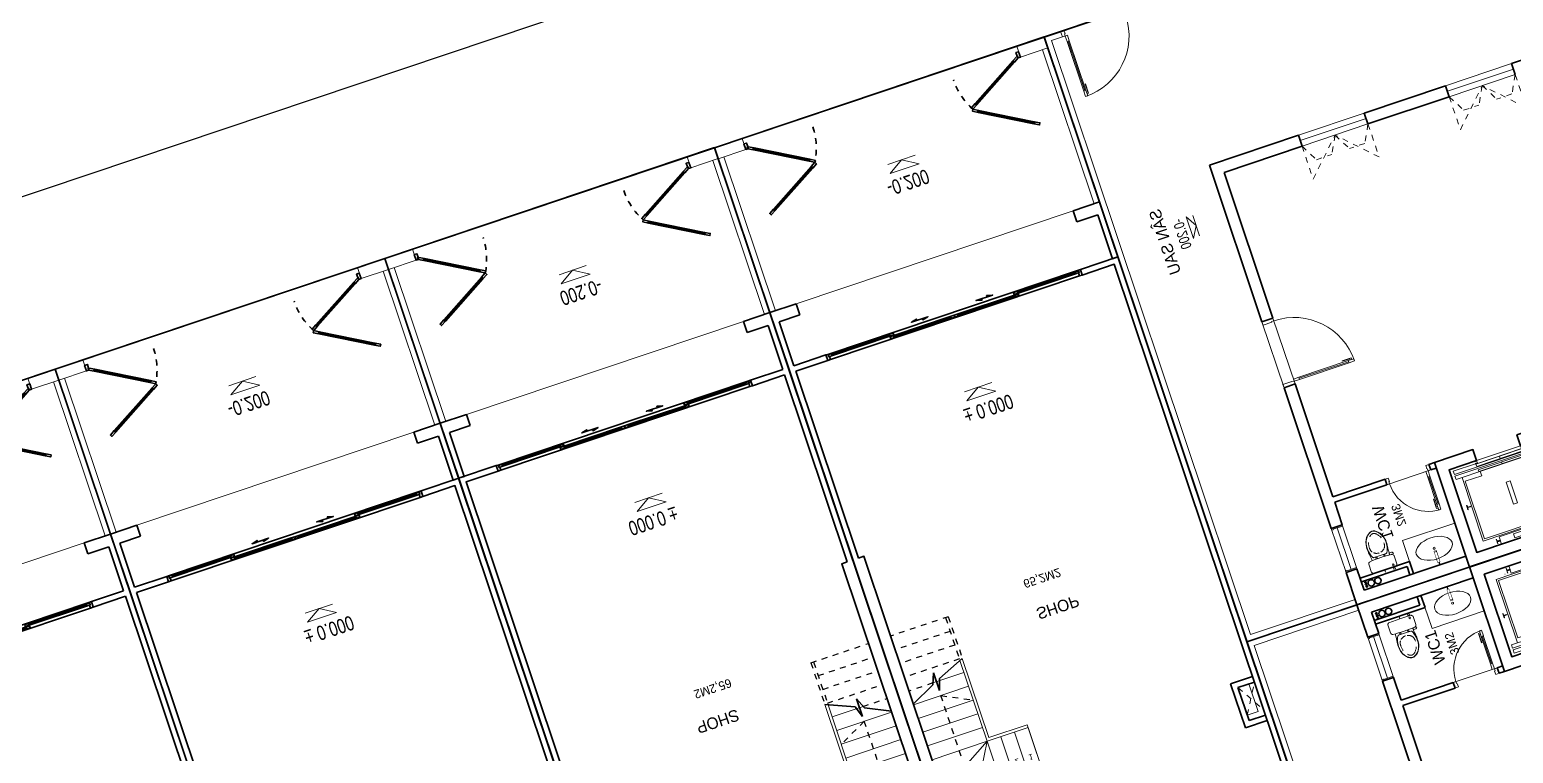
# Model space of a CAD drawing. Header units: metres. Extents: x 551291 to 569219, y 2064429 to 2066248.
# Drawn here: x 552781.62 to 552807.22, y 2065678.38 to 2065690.86 of the extents above; entities that cross this region are included whole.
import ezdxf

# ---------------------------------------------------------------- set-up
doc = ezdxf.new("R2010")
doc.units = ezdxf.units.M
for name, pattern in [('$AUDIT_BAD_LTYPE2', [0]), ('CENTER', [2, 1.25, -0.25, 0.25, -0.25]), ('DASHDOT2', [0.5, 0.25, -0.125, 0, -0.125]), ('HIDDEN', [0.375, 0.25, -0.125]), ('HIDDEN2', [0.1875, 0.125, -0.0625]), ('xref-thap C (mb tang 32-2)$0$HIDDEN', [0.375, 0.25, -0.125])]:
    doc.linetypes.add(name, pattern=pattern)
doc.layers.get('0').update_dxf_attribs({"linetype": 'CONTINUOUS'})
doc.layers.get('DEFPOINTS').update_dxf_attribs({"linetype": 'CONTINUOUS'})
for name, color, linetype in [('-AREA', 2, 'CONTINUOUS'), ('1-NETMANH', 8, 'CONTINUOUS'), ('ChiaLo', 128, 'CENTER'), ('datOlienke', 42, 'CONTINUOUS'), ('LogDg', 7, 'CONTINUOUS'), ('LoLK', 6, 'CONTINUOUS'), ('TEXT25', 2, 'CONTINUOUS'), ('ViaHeS', 32, 'CONTINUOUS')]:
    doc.layers.add(name, color=color, linetype=linetype)
for name, color, linetype, lineweight in [('-CONCRETE', 1, 'CONTINUOUS', 35), ('-DOOR', 137, 'CONTINUOUS', 9), ('-FURNITURE', 46, 'CONTINUOUS', 9), ('-HATCH', 8, 'CONTINUOUS', 5), ('-HIDE', 3, 'HIDDEN', 13), ('-KH', 143, 'CONTINUOUS', 13), ('-LINE1', 7, 'CONTINUOUS', 18), ('-LINE2', 252, 'CONTINUOUS', 9), ('-TEXT', 7, 'CONTINUOUS', 15), ('-WALL', 4, 'CONTINUOUS', 35)]:
    doc.layers.add(name, color=color, linetype=linetype, lineweight=lineweight)
doc.styles.add('1', font='arial.ttf')
doc.styles.add('SVN_AVO_thuong', font='')
doc.styles.add('T1', font='', dxfattribs={"height": 200})
doc.styles.add('vnavanth', font='', dxfattribs={"width": 0.8})
doc.styles.get('SVN_AVO_thuong').set_extended_font_data('SVN-Avo')
doc.styles.get('T1').set_extended_font_data('VNgeometric Light')
doc.styles.get('vnavanth').set_extended_font_data('.VnAvantH')

# ---------------------------------------------------------------- blocks, each defined once
blk = doc.blocks.new('X-5M-DH-2-CORE$0$A$C75E80C28')
at = {"layer": '-LINE2', "linetype": 'Continuous', "ltscale": 2}
for p, q in [((-731, -149), (731, -149)), ((-731, -1305), (-731, -149)), ((-700, -179), (700, -179)), ((-700, -1225), (-700, -179)), ((-557, -112), (-560, -112)), ((-510, -22), (-510, -51)), ((-507, -22), (-510, -22)), ((-510, -109), (-510, -79)), ((-507, -22), (-507, -51)), ((-507, -109), (-507, -79)), ((-456, -57), (-501, -57)), ((-456, -60), (-501, -60)), ((-456, -70), (-501, -70)), ((-456, -73), (-501, -73)), ((-453, -63), (-453, -67)), ((-450, -63), (-450, -67)), ((450, -63), (450, -67)), ((453, -63), (453, -67)), ((456, -57), (501, -57)), ((456, -60), (501, -60)), ((456, -70), (501, -70)), ((456, -73), (501, -73)), ((457, -112), (460, -112)), ((507, -22), (510, -22)), ((507, -22), (507, -51)), ((507, -109), (507, -79)), ((510, -22), (510, -51)), ((510, -109), (510, -79)), ((700, -1225), (700, -179)), ((731, -1305), (731, -149)), ((-700, -1225), (-400, -1225)), ((-400, -1305), (-400, -1225)), ((700, -1225), (400, -1225)), ((400, -1305), (400, -1225)), ((840, -1305), (-840, -1305)), ((-840, -1365), (-840, -1305)), ((840, -1365), (-840, -1365)), ((840, -1395), (-840, -1395)), ((-840, -1395), (-840, -1455)), ((-840, -1455), (-435, -1455)), ((-435, -1450), (-435, -1460)), ((-435, -1450), (-400, -1450)), ((-435, -1460), (-425, -1460)), ((-435, -1490), (-435, -1500)), ((-435, -1490), (-425, -1490)), ((-435, -1500), (-400, -1500)), ((-433, -1452), (-433, -1458)), ((-433, -1452), (-402, -1452)), ((-433, -1458), (-425, -1458)), ((-433, -1492), (-433, -1498)), ((-433, -1492), (-425, -1492)), ((-433, -1498), (-402, -1498)), ((430, -1406), (-430, -1406)), ((-430, -1406), (-430, -1446)), ((430, -1446), (-430, -1446)), ((425, -1309), (-425, -1309)), ((-425, -1343), (-425, -1309)), ((425, -1343), (-425, -1343)), ((-425, -1458), (-425, -1460)), ((-425, -1490), (-425, -1492)), ((-402, -1452), (-402, -1498)), ((400, -1450), (-400, -1450)), ((-400, -1450), (-400, -1500)), ((0, -1309), (0, -1343)), ((0, -1406), (0, -1446)), ((400, -1450), (400, -1500)), ((435, -1450), (400, -1450)), ((435, -1500), (400, -1500)), ((402, -1452), (402, -1498)), ((433, -1452), (402, -1452)), ((433, -1498), (402, -1498)), ((425, -1343), (425, -1309)), ((433, -1458), (425, -1458)), ((425, -1458), (425, -1460)), ((435, -1460), (425, -1460)), ((425, -1490), (425, -1492)), ((435, -1490), (425, -1490)), ((433, -1492), (425, -1492)), ((430, -1406), (430, -1446)), ((433, -1452), (433, -1458)), ((433, -1492), (433, -1498)), ((435, -1450), (435, -1460)), ((840, -1455), (435, -1455)), ((435, -1490), (435, -1500)), ((840, -1365), (840, -1305)), ((840, -1395), (840, -1455))]:
    blk.add_line(p, q, dxfattribs=at)
for points in [[(-450, 0), (-450, -130), (450, -130), (450, 0)], [(-200, -29), (200, -29), (200, -101), (-200, -101)], [(-36, -584), (36, -584), (36, -984), (-36, -984)]]:
    blk.add_lwpolyline(points, close=True, dxfattribs=at)
for points in [[(-780, -789), (-751, -789, 0.414214), (-750, -788), (-750, -784), (-750, -780, 0.414214), (-751, -779), (-780, -779, -0.256978), (-784, -782), (-798, -782, -0.414214), (-801, -779), (-804, -749, 0.414214), (-807, -746), (-812, -746), (-812, -784), (-812, -821), (-807, -821, 0.414214), (-804, -818), (-801, -789, -0.414214), (-798, -786), (-784, -786, -0.256978), (-780, -789)], [(780, -789), (751, -789, -0.414214), (750, -788), (750, -784), (750, -780, -0.414214), (751, -779), (780, -779, 0.256978), (784, -782), (798, -782, 0.414214), (801, -779), (804, -749, -0.414214), (807, -746), (812, -746), (812, -784), (812, -821), (807, -821, -0.414214), (804, -818), (801, -789, 0.414214), (798, -786), (784, -786, 0.256978), (780, -789)]]:
    blk.add_lwpolyline(points, format="xyb", dxfattribs=at)
for centre, radius, start, end in [((-501, -51), 9.4, 180, 270), ((-501, -79), 9.4, 90, 180), ((-501, -51), 6.2, 180, 270), ((-501, -79), 6.2, 90, 180), ((-456, -63), 6.2, 0, 90), ((-456, -63), 3, 0, 90), ((-456, -67), 6.2, 270, 0), ((-456, -67), 3, 270, 0), ((456, -63), 6.2, 90, 180), ((456, -67), 6.2, 180, 270), ((456, -63), 3, 90, 180), ((456, -67), 3, 180, 270), ((501, -51), 6.2, 270, 0), ((501, -51), 9.4, 270, 0), ((501, -79), 9.4, 0, 90), ((501, -79), 6.2, 0, 90)]:
    blk.add_arc(centre, radius, start, end, dxfattribs=at)
blk = doc.blocks.new('A$C3F71457E')
at = {"layer": '-CONCRETE'}
blk.add_lwpolyline([(0, -100), (0, 400), (-1500, 400), (-1500, -1400), (0, -1400), (0, -900), (200, -900), (200, -1600), (-1700, -1600), (-1700, 600), (200, 600), (200, -100), (0, -100)], dxfattribs=at)
at = {"layer": '-LINE1'}
blk.add_line((0, -900), (0, -100), dxfattribs=at)
at = {"color": 2, "rotation": 90}
blk.add_blockref('X-5M-DH-2-CORE$0$A$C75E80C28', (-1500, -500), dxfattribs=at)
blk = doc.blocks.new('A$C18091ED7')
for p, q in [((0, -42), (0, 0)), ((146, -27), (179, -27)), ((146, -27), (146, -30)), ((146, -30), (166, -30)), ((153, -37), (146, -30)), ((152, 0), (152, -27)), ((152, 0), (179, 0)), ((153, -37), (166, -37)), ((153, -40), (153, -37)), ((153, -40), (178, -40)), ((153, -40), (178, -40)), ((153, -40), (153, -42)), ((185, -30), (166, -30)), ((178, -37), (166, -37)), ((185, -30), (178, -37)), ((178, -37), (178, -40)), ((178, -40), (178, -42)), ((179, 0), (179, -27)), ((179, -27), (185, -27)), ((185, -27), (185, -30)), ((-83, -267), (-83, -300)), ((-83, -278), (-83, -288)), ((-61, -290), (-83, -290)), ((-63, -265), (-81, -265)), ((-61, -267), (-61, -300)), ((61, -267), (61, -300)), ((61, -290), (83, -290)), ((63, -265), (81, -265)), ((83, -267), (83, -300)), ((83, -278), (83, -288)), ((165, -262), (165, -290)), ((168, -260), (228, -260)), ((168, -292), (207, -292)), ((231, -274), (231, -262))]:
    blk.add_line(p, q)
for points in [[(230, -219, -0.137407), (225, -235), (222, -241, -0.236081), (198, -255, -0.051961), (-198, -255, -0.236081), (-222, -241), (-225, -235, -0.137407), (-230, -219), (-230, -72, -0.198912), (-226, -63), (-209, -46, -0.198912), (-200, -42), (0, -42), (200, -42, -0.198912), (209, -46), (226, -63, -0.198912), (230, -72)], [(144, -619, -0.212405), (26, -734, -0.027685), (-1, -739, -0.022279), (-26, -734, -0.212405), (-144, -619, -0.142796), (-167, -428, -0.093005), (-128, -309, -0.256439), (-111, -300), (0, -300), (111, -300, -0.256439), (128, -309, -0.093005), (167, -428, -0.142796)]]:
    blk.add_lwpolyline(points, format="xyb", close=True)
at = {"linetype": 'xref-thap C (mb tang 32-2)$0$HIDDEN', "ltscale": 100}
blk.add_lwpolyline([(61, -669, -0.199031), (0, -699, -0.199031), (-61, -669, -0.218924), (-132, -478, -0.153791), (-112, -404, -0.236701), (0, -348, -0.236701), (112, -404, -0.153791), (132, -478, -0.218924)], format="xyb", close=True, dxfattribs=at)
blk.add_circle((166, -78), 13.9)
for centre, radius, start, end in [((-81, -267), 1.98, 90, 180), ((-63, -267), 1.98, 0, 90), ((63, -267), 1.98, 90, 180), ((81, -267), 1.98, 0, 90), ((168, -262), 2.47, 90, 180), ((168, -290), 2.47, 180, 270), ((207, -277), 15.5, 270, 306.4659), ((168, -225), 80.1, 306.4659, 320.3123), ((228, -274), 2.47, 320.3123, 0)]:
    blk.add_arc(centre, radius, start, end)
for points in [[(-156, -259), (-157, -267), (-164, -328), (-169, -385), (-184, -528), (-136, -679), (-50, -735), (-20, -741), (0, -744)], [(156, -259), (157, -267), (164, -328), (169, -385), (184, -528), (136, -679), (50, -735), (20, -741), (0, -744)]]:
    blk.add_open_spline(points, degree=3, knots=[130.613938, 130.613938, 130.613938, 130.613938, 152.852109, 311.129351, 417.703951, 561.383393, 697.692632, 710.812262, 710.812262, 710.812262, 710.812262])
blk = doc.blocks.new('*U1202')
at = {"linetype": '$AUDIT_BAD_LTYPE2'}
for p, q in [((70, 100), (70, 600)), ((90, 600), (90, 100))]:
    blk.add_line(p, q, dxfattribs=at)
for points in [[(50, 600), (90, 600), (90, 700), (50, 700), (50, 600)], [(50, 603), (50, 100)], [(50, 100), (90, 100), (90, 0), (50, 0), (50, 100)]]:
    blk.add_lwpolyline(points)
for points in [[(118, 495), (118, 664), (90, 664), (90, 636), (113, 636), (113, 495)], [(0, 0), (50, 0), (50, -40), (60, -40), (60, -100), (0, -100)], [(800, 0), (750, 0), (750, -40), (740, -40), (740, -100), (800, -100)]]:
    blk.add_lwpolyline(points, close=True)
at = {"linetype": '$AUDIT_BAD_LTYPE2', "ltscale": 0.3}
blk.add_arc((50, 0), 700, 0, 90, dxfattribs=at)
blk = doc.blocks.new('*U1106')
at = {"ltscale": 10}
for p, q in [((0, 1600), (0, 0)), ((200, 1555), (200, 45)), ((400, 1555), (400, 0)), ((400, 0), (0, 0))]:
    blk.add_line(p, q, dxfattribs=at)
for points in [[(400, 1600), (400, 1555), (50, 1555), (50, 1540), (0, 1540), (0, 1600)], [(400, 0), (400, 45), (50, 45), (50, 60), (0, 60), (0, 0)]]:
    blk.add_lwpolyline(points, close=True, dxfattribs=at)
blk = doc.blocks.new('Sink_Cicle')
blk.add_lwpolyline([(17, -50), (-17, -50), (-18, -252), (17, -252)], close=True)
blk.add_circle((0, -300), 17.5)
at = {"layer": 'DEFPOINTS'}
blk.add_line((0, -100), (0, 0), dxfattribs=at)
blk.add_wipeout([(17, -50), (-17, -50), (-18, -252), (17, -252)])
at = {"layer": '-FURNITURE', "linetype": 'Continuous'}
blk.add_ellipse((0, -300), major_axis=(-325, 0), ratio=0.584615, dxfattribs=at)
blk.add_line((-18, -237), (17, -237))
blk = doc.blocks.new('MAU M10SH')
at = {"layer": '-CONCRETE'}
for centre, radius in [((6471, 12078, 0), 13), ((6520, 11987, 0), 55), ((6509, 12078, 0), 13), ((6551, 12078, 0), 13), ((6520, 11867, 0), 55)]:
    blk.add_circle(centre, radius, dxfattribs=at)
at = {"layer": '-FURNITURE'}
blk.add_lwpolyline([(6000, 10300), (6600, 10300), (6600, 11250), (6000, 11250)], close=True, dxfattribs=at)
at = {"layer": '-LINE1'}
blk.add_lwpolyline([(6700, 12350), (6700, 14250), (-2100, 14250), (-2100, -3208), (2098, -3110)], dxfattribs=at)
at = {"layer": '-LINE2'}
blk.add_line((5000, 10400), (5000, 11200), dxfattribs=at)
at = {"layer": '-WALL'}
for p, q in [((3050, 12350), (5411, 12350)), ((5411, 12150), (5411, 12350)), ((6211, 12350), (6800, 12350)), ((6211, 12150), (6211, 12350)), ((6800, 12350), (6800, -1096)), ((3050, 12150), (4900, 12150)), ((4900, 11200), (4900, 12150)), ((5000, 12150), (5411, 12150)), ((5000, 11200), (5000, 12150)), ((6211, 12150), (6600, 12150)), ((6380, 11250), (6380, 12150)), ((6450, 11320), (6450, 12150)), ((6600, 12150), (6600, 10300)), ((6450, 11320), (6600, 11320)), ((5000, 11200), (4900, 11200)), ((6380, 11250), (6600, 11250)), ((4900, 10300), (4900, 10400)), ((5000, 10400), (4900, 10400)), ((5000, 10300), (5000, 10400))]:
    blk.add_line(p, q, dxfattribs=at)
blk.add_lwpolyline([(6800, -3100), (6800, 14350), (-2200, 14350), (-2200, -3310)], close=True, dxfattribs=at)
at = {"layer": '-DOOR', "xscale": 0.5000000000000001, "yscale": 0.5000000000000001, "zscale": 0.5000000000000001, "rotation": 270}
blk.add_blockref('*U1106', (5411, 12350), dxfattribs=at)
at = {"layer": '-DOOR', "xscale": -1, "rotation": 269.9999999899506}
blk.add_blockref('*U1202', (5000, 10400), dxfattribs=at)
at = {"layer": '-FURNITURE', "rotation": 270}
blk.add_blockref('A$C18091ED7', (6374, 11724), dxfattribs=at)
at = {"layer": '-WALL', "rotation": 180}
blk.add_blockref('A$C3F71457E', (5100, 8700), dxfattribs=at)
at = {"layer": 'TEXT25'}
for s, height, style, p in [('WC1', 200, 'SVN_AVO_thuong', (5378, 11206)), ('3M2', 150, 'T1', (5449, 10933))]:
    blk.add_text(s, height=height, rotation=360, dxfattribs=dict(at, style=style)).set_placement(p)
at = {"layer": '-FURNITURE', "xscale": -1, "rotation": 269.9963422654919}
blk.add_blockref('Sink_Cicle', (6600, 10775), dxfattribs=at)
blk = doc.blocks.new('*U1099')
at = {"linetype": '$AUDIT_BAD_LTYPE2'}
for p, q in [((70, 100), (70, 1000)), ((90, 1000), (90, 100))]:
    blk.add_line(p, q, dxfattribs=at)
for points in [[(50, 1000), (90, 1000), (90, 1100), (50, 1100), (50, 1000)], [(50, 1003), (50, 100)], [(50, 100), (90, 100), (90, 0), (50, 0), (50, 100)]]:
    blk.add_lwpolyline(points)
for points in [[(118, 895), (118, 1064), (90, 1064), (90, 1036), (113, 1036), (113, 895)], [(0, 0), (50, 0), (50, -40), (60, -40), (60, -100), (0, -100)], [(1200, 0), (1150, 0), (1150, -40), (1140, -40), (1140, -100), (1200, -100)]]:
    blk.add_lwpolyline(points, close=True)
at = {"linetype": '$AUDIT_BAD_LTYPE2', "ltscale": 0.3}
blk.add_arc((50, 0), 1100, 0, 90, dxfattribs=at)
blk = doc.blocks.new('*U1117')
at = {"linetype": '$AUDIT_BAD_LTYPE2'}
for p, q in [((70, 100), (70, 1000)), ((90, 1000), (90, 100))]:
    blk.add_line(p, q, dxfattribs=at)
for points in [[(50, 1000), (90, 1000), (90, 1100), (50, 1100), (50, 1000)], [(50, 1003), (50, 100)], [(50, 100), (90, 100), (90, 0), (50, 0), (50, 100)]]:
    blk.add_lwpolyline(points)
for points in [[(118, 895), (118, 1064), (90, 1064), (90, 1036), (113, 1036), (113, 895)], [(0, 0), (50, 0), (50, -40), (60, -40), (60, -200), (0, -200)], [(1200, 0), (1150, 0), (1150, -40), (1140, -40), (1140, -200), (1200, -200)]]:
    blk.add_lwpolyline(points, close=True)
at = {"linetype": '$AUDIT_BAD_LTYPE2', "ltscale": 0.3}
blk.add_arc((50, 0), 1100, 0, 90, dxfattribs=at)
blk = doc.blocks.new('D12')
at = {"layer": '-DOOR'}
for p, q in [((0, 200), (1200, 200)), ((0, 100), (1200, 100)), ((0, 0), (1200, 0))]:
    blk.add_line(p, q, dxfattribs=at)
at = {"layer": '-LINE2', "linetype": 'HIDDEN2', "ltscale": 10}
for p, q in [((0, 200), (0, 800)), ((0, 800), (600, 200)), ((1200, 800), (600, 200)), ((1200, 200), (1200, 800)), ((0, 200), (160, 500)), ((160, 500), (439, 500)), ((600, 200), (439, 500)), ((600, 200), (761, 500)), ((1040, 500), (761, 500)), ((1200, 200), (1040, 500))]:
    blk.add_line(p, q, dxfattribs=at)
blk = doc.blocks.new('MAU M9SH')
at = {"layer": '-CONCRETE'}
for centre, radius in [((7671, -265, 0), 13), ((7709, -265, 0), 13), ((7751, -265, 0), 13), ((7720, -356, 0), 55), ((7720, -477, 0), 55)]:
    blk.add_circle(centre, radius, dxfattribs=at)
at = {"layer": '-FURNITURE'}
blk.add_lwpolyline([(7200, -2050), (7800, -2050), (7800, -1100), (7200, -1100)], close=True, dxfattribs=at)
at = {"layer": '-HATCH'}
blk.add_lwpolyline([(2850, 0), (4050, 0), (4050, -200), (2850, -200)], close=True, dxfattribs=at)
at = {"layer": '-KH'}
blk.add_line((734, 547), (1102, 547), dxfattribs=at)
blk.add_lwpolyline([(1113, 664), (722, 664), (918, 547)], close=True, dxfattribs=at)
blk.add_solid([(918, 547), (918, 664), (1113, 664), (918, 547)], dxfattribs=at)
at = {"layer": '-LINE1', "linetype": 'Continuous', "ltscale": 10}
blk.add_lwpolyline([(7900, 0), (7900, 1900), (-2900, 1900), (-2900, 1700)], dxfattribs=at)
at = {"layer": '-LINE2'}
blk.add_line((6200, -1950), (6200, -1150), dxfattribs=at)
at = {"layer": '-WALL'}
for p, q in [((0, 0), (2850, 0)), ((0, -1620), (0, 0)), ((2850, -200), (2850, 0)), ((4050, 0), (6611, 0)), ((6611, -200), (6611, 0)), ((7411, 0), (8000, 0)), ((7411, -200), (7411, 0)), ((8000, 0), (8000, -13450)), ((200, -200), (2850, -200)), ((200, -1620), (200, -200)), ((2850, -200), (2850, 0)), ((4050, -200), (4050, 0)), ((4050, -200), (4050, 0)), ((4050, -200), (6100, -200)), ((6100, -1150), (6100, -200)), ((6200, -200), (6611, -200)), ((6200, -1150), (6200, -200)), ((7411, -200), (7800, -200)), ((7580, -1100), (7580, -200)), ((7650, -1030), (7650, -200)), ((7800, -200), (7800, -2050)), ((6200, -1150), (6100, -1150)), ((7580, -1100), (7800, -1100)), ((7650, -1030), (7800, -1030)), ((0, -1620), (200, -1620)), ((6100, -2050), (6100, -1950)), ((6200, -1950), (6100, -1950)), ((6200, -2050), (6200, -1950)), ((0, -4300), (0, -2820)), ((0, -2820), (200, -2820)), ((200, -4300), (200, -2820)), ((0, -4300), (200, -4300)), ((0, -6650), (0, -5500)), ((0, -5500), (200, -5500))]:
    blk.add_line(p, q, dxfattribs=at)
blk.add_lwpolyline([(-3000, 2000), (-3000, -10051), (1994, -15287), (8000, -15571), (8000, 2000)], close=True, dxfattribs=at)
at = {"layer": '-DOOR'}
for name, p, rotation in [('*U1099', (-2900, 1700), 270), ('*U1117', (4050, -200), 180)]:
    blk.add_blockref(name, p, dxfattribs=dict(at, rotation=rotation))
at = {"layer": '-DOOR', "xscale": 0.5000000000000001, "yscale": 0.5000000000000001, "zscale": 0.5000000000000001, "rotation": 270}
blk.add_blockref('*U1106', (6611, 0), dxfattribs=at)
at = {"layer": '-DOOR', "xscale": -1, "rotation": 269.9999999899506}
blk.add_blockref('*U1202', (6200, -1950), dxfattribs=at)
at = {"layer": '-FURNITURE', "rotation": 270}
blk.add_blockref('A$C18091ED7', (7622, -650), dxfattribs=at)
at = {"layer": '-WALL', "rotation": 180}
blk.add_blockref('A$C3F71457E', (6300, -3650), dxfattribs=at)
at = {"rotation": 270}
for p in [(0, -1620), (0, -4300)]:
    blk.add_blockref('D12', p, dxfattribs=at)
at = {"layer": '-TEXT', "color": 2, "style": 'vnavanth'}
blk.add_text('S¢N SAU', height=200, dxfattribs=at).set_placement((426, 1049))
at = {"layer": '-TEXT', "style": '1', "width": 0.75}
blk.add_text('-0.200', height=180, dxfattribs=at).set_placement((709, 735))
at = {"layer": 'TEXT25'}
for s, height, style, p in [('WC1', 200, 'SVN_AVO_thuong', (6495, -978)), ('3M2', 150, 'T1', (6567, -1252))]:
    blk.add_text(s, height=height, rotation=360, dxfattribs=dict(at, style=style)).set_placement(p)
at = {"layer": '-FURNITURE', "xscale": -1, "rotation": 269.9963422654919}
blk.add_blockref('Sink_Cicle', (7800, -1575), dxfattribs=at)
blk = doc.blocks.new('A$Cf949713d')
at = {"layer": '-LINE1'}
for p, q in [((1754, 3250), (4, 3250)), ((1004, 2250), (427, 3250)), ((1004, 3250), (1004, 2250)), ((1254, 2250), (1254, 3250)), ((1254, 3250), (1254, 2250)), ((1504, 2250), (1504, 3250)), ((1504, 3250), (1504, 2250)), ((1754, 2250), (1754, 3250)), ((1754, 3250), (1754, 2200)), ((1004, 2250), (4, 2827)), ((1004, 780), (1004, 2250)), ((1004, 2250), (1754, 2250)), ((1054, 2200), (1054, 759)), ((1054, 2200), (1754, 2200))]:
    blk.add_line(p, q, dxfattribs=at)
at = {"layer": '-LINE1', "lineweight": 18}
for p, q in [((4, 3250), (4, 1250)), ((1004, 2250), (4, 2250)), ((1004, 2000), (4, 2000)), ((1004, 1750), (4, 1750)), ((1004, 1500), (4, 1500)), ((1004, 1250), (4, 1250)), ((1004, 1000), (439, 1000))]:
    blk.add_line(p, q, dxfattribs=at)
at = {"layer": '-WALL'}
for p, q in [((426, 1032), (0, 1235)), ((503, 839), (426, 1032)), ((505, 1160), (503, 839)), ((570, 962), (505, 1160)), ((1054, 759), (570, 962))]:
    blk.add_line(p, q, dxfattribs=at)
at = {"layer": '1-NETMANH', "linetype": 'DASHDOT2'}
for p, q in [((4, 1233), (4, 0)), ((439, 1000), (4, 1000)), ((1004, 0), (1004, 780)), ((1004, 750), (4, 750)), ((1054, 0), (1054, 759)), ((1004, 500), (4, 500)), ((1004, 250), (4, 250)), ((1054, 0), (4, 0))]:
    blk.add_line(p, q, dxfattribs=at)
blk.add_lwpolyline([(1331, 2750), (496, 2750), (502, 1250), (502, 1250), (1004, 1500), (1004, 1500)], dxfattribs=at)
at = {"layer": '-TEXT', "color": 2, "style": 'vnavanth'}
for s, p in [('2', (1351, 2698)), ('1', (1600, 2698))]:
    blk.add_text(s, height=100, dxfattribs=at).set_placement(p)
blk = doc.blocks.new('*U1193')
at = {"color": 8, "ltscale": 100}
for p, q in [((50, 100), (4580, 100)), ((50, 0), (4580, 0))]:
    blk.add_line(p, q, dxfattribs=at)
at = {"ltscale": 100}
for p, q in [((105, 45), (1148, 45)), ((1148, 10), (105, 10)), ((1218, 90), (2245, 90)), ((2245, 55), (1218, 55)), ((3413, 90), (2385, 90)), ((2385, 55), (3413, 55)), ((4525, 45), (3483, 45)), ((3483, 10), (4525, 10))]:
    blk.add_line(p, q, dxfattribs=at)
for points in [[(50, 100), (0, 100), (0, 0), (50, 0), (50, 10), (35, 10), (35, 45), (50, 45)], [(4630, 0), (4580, 0), (4580, 10), (4595, 10), (4595, 45), (4580, 45), (4580, 100), (4630, 100)]]:
    blk.add_lwpolyline(points, close=True)
for points in [[(105, 32), (95, 32), (95, 22), (105, 22), (105, 10), (35, 10), (35, 45), (105, 45)], [(1148, 90), (1218, 90), (1218, 77), (1208, 77), (1208, 67), (1218, 67), (1218, 55), (1148, 55)], [(1218, 10), (1148, 10), (1148, 22), (1158, 22), (1158, 32), (1148, 32), (1148, 45), (1218, 45)], [(2245, 67), (2255, 67), (2255, 77), (2245, 77), (2245, 90), (2315, 90), (2315, 55), (2245, 55)], [(2385, 67), (2375, 67), (2375, 77), (2385, 77), (2385, 90), (2315, 90), (2315, 55), (2385, 55)], [(3483, 90), (3413, 90), (3413, 77), (3423, 77), (3423, 67), (3413, 67), (3413, 55), (3483, 55)], [(3413, 10), (3483, 10), (3483, 22), (3473, 22), (3473, 32), (3483, 32), (3483, 45), (3413, 45)], [(4525, 32), (4535, 32), (4535, 22), (4525, 22), (4525, 10), (4595, 10), (4595, 45), (4525, 45)]]:
    blk.add_lwpolyline(points, close=True, dxfattribs=at)
at = {"color": 8, "ltscale": 100}
for points in [[(1158, 32), (1158, 22), (95, 22), (95, 32)], [(1208, 67), (1208, 77), (2255, 77), (2255, 67)], [(3423, 67), (3423, 77), (2375, 77), (2375, 67)], [(3473, 32), (3473, 22), (4535, 22), (4535, 32)]]:
    blk.add_lwpolyline(points, close=True, dxfattribs=at)
for points in [[(1677, -65), (1677, -90), (1577, -65), (1877, -65), (1777, -40), (1777, -65)], [(2954, -65), (2954, -90), (3054, -65), (2754, -65), (2854, -40), (2854, -65)]]:
    blk.add_lwpolyline(points)
blk = doc.blocks.new('MAU M1SH')
at = {"layer": '-HIDE', "ltscale": 10}
for p, q in [((5120, 9000), (5420, 8500)), ((5120, 8500), (5419, 9000))]:
    blk.add_line(p, q, dxfattribs=at)
at = {"layer": '-KH'}
for p, q in [((2271, 2164), (2768, 2164)), ((2265, -1975), (2762, -1975))]:
    blk.add_line(p, q, dxfattribs=at)
for points in [[(2783, 2323), (2256, 2323), (2520, 2164)], [(2777, -1816), (2250, -1816), (2514, -1975)]]:
    blk.add_lwpolyline(points, close=True, dxfattribs=at)
for points in [[(2520, 2164), (2520, 2323), (2783, 2323), (2520, 2164)], [(2514, -1975), (2514, -1816), (2777, -1816), (2514, -1975)]]:
    blk.add_solid(points, dxfattribs=at)
at = {"layer": '-LINE1'}
for p, q in [((5320, 9000), (5120, 9000)), ((5320, 9000), (5320, 8500)), ((0, -200), (5040, -200))]:
    blk.add_line(p, q, dxfattribs=at)
at = {"layer": '-LINE1', "lineweight": 18}
for p, q in [((-480, 800), (-480, -3200)), ((5520, 800), (5520, -3200)), ((-381, -3000), (-381, -200)), ((5420, -3000), (5420, -200)), ((20, -3100), (20, -3000))]:
    blk.add_line(p, q, dxfattribs=at)
for points in [[(-480, -3200), (20, -3200), (20, -3000), (-480, -3000)], [(5020, -3200), (5520, -3200), (5520, -3000), (5020, -3000)]]:
    blk.add_lwpolyline(points, close=True, dxfattribs=at)
at = {"layer": '-WALL'}
for p, q in [((-480, 9000), (-480, 800)), ((5020, 9200), (5419, 9200)), ((5020, 9200), (5020, 8400)), ((5120, 9100), (5419, 9100)), ((5120, 9100), (5120, 8500)), ((5120, 8500), (5420, 8500)), ((5020, 8400), (5420, 8400)), ((-380, 900), (-380, 4300)), ((-480, 800), (-480, -200)), ((-381, 800), (205, 800)), ((-381, 0), (-381, 800)), ((205, 900), (-380, 900)), ((205, 800), (205, 900)), ((4835, 800), (4835, 900)), ((5520, 800), (5420, 800)), ((5420, 800), (5420, 0)), ((5520, -200), (5520, 800)), ((0, 0), (-381, 0)), ((0, 0), (0, -200)), ((5040, 0), (5420, 0)), ((0, -200), (-480, -200)), ((5040, -200), (5040, 0)), ((5040, -200), (5520, -200))]:
    blk.add_line(p, q, dxfattribs=at)
blk.add_lwpolyline([(-480, 16800), (5520, 16800), (5520, -3200), (-480, -3200)], close=True, dxfattribs=at)
for points in [[(4670, 14800), (5520, 14800), (5520, 800), (4835, 800), (4835, 900), (5419, 900), (5419, 14600), (4670, 14600), (4670, 14800)], [(-380, 4300), (-280, 4300), (-280, 9000)]]:
    blk.add_lwpolyline(points, dxfattribs=at)
at = {"ltscale": 100}
for p, q in [((995, -2360), (146, -1870)), ((164, -1839), (1013, -2329)), ((4876, -1839), (4027, -2329)), ((4044, -2360), (4893, -1870)), ((995, -2460), (146, -2950)), ((164, -2980), (1013, -2490)), ((4876, -2980), (4027, -2490)), ((4044, -2460), (4893, -2950))]:
    blk.add_line(p, q, dxfattribs=at)
for points in [[(158, -1850), (149, -1845), (144, -1854), (153, -1859), (146, -1870), (60, -1820), (77, -1789), (164, -1839)], [(4882, -1850), (4891, -1845), (4896, -1854), (4887, -1859), (4893, -1870), (4980, -1820), (4962, -1789), (4876, -1839)], [(1082, -2410), (995, -2360), (1001, -2349), (1010, -2354), (1015, -2345), (1006, -2340), (1013, -2329), (1099, -2379)], [(1082, -2410), (995, -2460), (1001, -2471), (1010, -2466), (1015, -2474), (1006, -2479), (1013, -2490), (1099, -2440)], [(3958, -2410), (4044, -2360), (4038, -2349), (4030, -2354), (4025, -2345), (4033, -2340), (4027, -2329), (3940, -2379)], [(3958, -2410), (4044, -2460), (4038, -2471), (4030, -2466), (4025, -2474), (4033, -2479), (4027, -2490), (3940, -2440)], [(70, -3035), (60, -3035), (60, -3000), (20, -3000), (20, -3100), (70, -3100)], [(158, -2969), (149, -2974), (144, -2966), (153, -2961), (146, -2950), (60, -3000), (77, -3030), (164, -2980)], [(4882, -2969), (4891, -2974), (4896, -2966), (4887, -2961), (4893, -2950), (4980, -3000), (4962, -3030), (4876, -2980)], [(4970, -3035), (4980, -3035), (4980, -3000), (5020, -3000), (5020, -3100), (4970, -3100)]]:
    blk.add_lwpolyline(points, close=True, dxfattribs=at)
at = {"color": 8, "ltscale": 100}
for points in [[(1015, -2345), (1010, -2354), (144, -1854), (149, -1845)], [(4025, -2345), (4030, -2354), (4896, -1854), (4891, -1845)], [(1015, -2474), (1010, -2466), (144, -2966), (149, -2974)], [(4025, -2474), (4030, -2466), (4896, -2966), (4891, -2974)]]:
    blk.add_lwpolyline(points, close=True, dxfattribs=at)
at = {"color": 8, "linetype": 'HIDDEN', "ltscale": 10}
for centre, start, end in [((60, -3000), 0, 30), ((4980, -3000), 150, 180)]:
    blk.add_arc(centre, 1180, start, end, dxfattribs=at)
blk.add_arc((562, -2710), 580, 210, 213.4596)
at = {"layer": '-WALL', "color": 1}
blk.add_blockref('A$Cf949713d', (-284, 5750), dxfattribs=at)
blk.add_blockref('*U1193', (205, 800))
at = {"layer": '-TEXT', "style": '1', "width": 0.75}
for s, p in [('%%P 0.000', (2136, 2446)), ('-0.200', (2124, -1693))]:
    blk.add_text(s, height=250, dxfattribs=at).set_placement(p)
at = {"layer": 'TEXT25'}
for s, height, style, p in [('SHOP', 200, 'SVN_AVO_thuong', (2235, 6098)), ('65,2M2', 150, 'T1', (2182, 5560))]:
    blk.add_text(s, height=height, rotation=360, dxfattribs=dict(at, style=style)).set_placement(p)

msp = doc.modelspace()

# ---------------------------------------------------------------- linework, layer by layer
at = {"layer": 'ChiaLo', "ltscale": 5}
for points in [[(552811.854, 2065652.814), (552799.128, 2065690.735)], [(552806.166, 2065650.905), (552793.439, 2065688.826)], [(552800.477, 2065648.996), (552787.751, 2065686.917)], [(552821.293, 2065686.571), (552802.627, 2065680.307)], [(552794.789, 2065647.087), (552782.063, 2065685.008)]]:
    msp.add_lwpolyline(points, dxfattribs=at)
at = {"layer": 'datOlienke'}
msp.add_lwpolyline([(552819.251, 2065692.216), (552812.81, 2065695.327), (552701.03, 2065657.814), (552697.655, 2065651.413), (552705.86, 2065622.511), (552711.966, 2065619.292), (552826.419, 2065657.701), (552829.458, 2065663.994)], close=True, dxfattribs=at)
at = {"layer": 'LogDg'}
msp.add_lwpolyline([(552700.061, 2065620.968, 0.428104), (552710.302, 2065615.569), (552827.262, 2065654.82, 0.421043), (552832.24, 2065665.125), (552822.033, 2065693.344, 0.407417), (552811.965, 2065698.208), (552697.01, 2065659.629, 0.400458), (552691.859, 2065649.86)], format="xyb", close=True, dxfattribs=at)
at = {"layer": 'LoLK'}
for points in [[(552819.251, 2065692.216), (552812.81, 2065695.327), (552799.128, 2065690.735), (552802.627, 2065680.307), (552821.293, 2065686.571)], [(552799.128, 2065690.735), (552793.439, 2065688.826), (552799.803, 2065669.865), (552805.491, 2065671.774)], [(552793.439, 2065688.826), (552787.751, 2065686.917), (552794.114, 2065667.956), (552799.803, 2065669.865)], [(552787.751, 2065686.917), (552782.063, 2065685.008), (552788.426, 2065666.047), (552794.114, 2065667.956)], [(552821.293, 2065686.571), (552802.627, 2065680.307), (552805.491, 2065671.774), (552824.355, 2065678.105)], [(552782.063, 2065685.008), (552776.375, 2065683.099), (552782.738, 2065664.139), (552788.426, 2065666.047)]]:
    msp.add_lwpolyline(points, close=True, dxfattribs=at)
at = {"layer": 'ViaHeS'}
msp.add_lwpolyline([(552819.251, 2065692.216), (552812.81, 2065695.327), (552701.03, 2065657.814), (552697.655, 2065651.413), (552705.86, 2065622.511), (552711.966, 2065619.292), (552826.419, 2065657.701), (552829.458, 2065663.994)], close=True, dxfattribs=at)

# ---------------------------------------------------------------- block references
at = {"layer": '-WALL', "yscale": 0.001, "zscale": 0.001}
for p, xscale, rotation in [((552783.536, 2065682.127), -0.001, 198.5514994859781), ((552782.626, 2065681.822), 0.001, 198.5514993975345)]:
    msp.add_blockref('MAU M1SH', p, dxfattribs=dict(at, xscale=xscale, rotation=rotation))

# ---------------------------------------------------------------- next in the draw order: block references
at = {"layer": '-AREA', "xscale": 0.001, "yscale": 0.001, "zscale": 0.001, "rotation": 108.5514997019525}
msp.add_blockref('MAU M10SH', (552818.395, 2065678.426), dxfattribs=at)

# ---------------------------------------------------------------- next in the draw order: block references
at = {"layer": '-AREA', "xscale": -0.0009999999999999998, "yscale": 0.0009999999999999998, "zscale": 0.001, "rotation": 108.5514997417708}
msp.add_blockref('MAU M9SH', (552801.978, 2065688.527), dxfattribs=at)

# ---------------------------------------------------------------- next in the draw order: block references
at = {"layer": '-WALL', "yscale": 0.001, "zscale": 0.001}
for p, xscale, rotation in [((552794.913, 2065685.945), -0.001, 198.5514994859781), ((552794.002, 2065685.64), 0.001, 198.5514993975345)]:
    msp.add_blockref('MAU M1SH', p, dxfattribs=dict(at, xscale=xscale, rotation=rotation))

doc.saveas('drawing.dxf')
